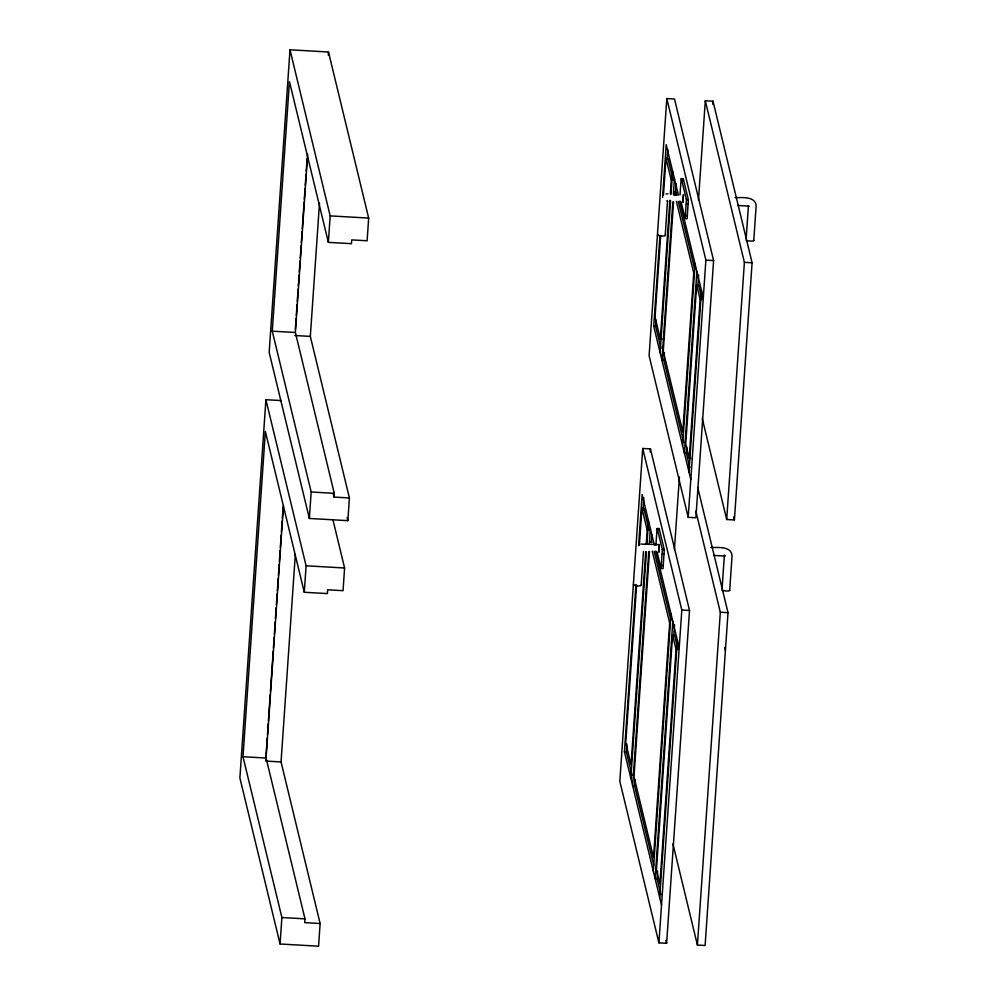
<?xml version="1.0" encoding="UTF-8"?>
<svg xmlns="http://www.w3.org/2000/svg" width="996" height="996" viewBox="0 0 996 996"><rect width="100%" height="100%" fill="white"/><g stroke="black" fill="none" stroke-linecap="round" stroke-linejoin="round"><path stroke-width="1.49" d="M655.891 545.248L657.061 528.702L659.153 528.515L664.295 549.792L663.025 568.629L661.045 568.455L657.024 551.846M679.982 194.88L681.152 178.807L683.231 178.62L688.373 199.885L687.103 218.734L685.124 218.56L681.102 201.939M658.854 549.668L659.34 544.588L641.001 544.102M724.329 555.083L724.926 556.291L724.739 555.544M661.07 568.529L662.365 549.68L657.236 528.403M685.124 218.56L686.443 199.773L681.314 178.508M281.308 400.579L265.92 399.707L239.887 777.913L280.063 943.996L318.571 946.2L320.127 923.504L281.046 761.94L295.314 554.511M309.358 518.455L311.175 491.987L272.269 331.17L289.45 81.56L328.356 242.364L351.451 243.684L351.713 239.899L367.113 240.783L368.669 218.087L328.493 52.004L289.998 49.8L269.169 352.36L309.358 518.455L347.853 520.659L349.409 497.963L310.329 336.399L319.492 203.159M280.063 943.996L281.893 917.528L242.987 756.723L265.372 431.467L304.278 592.271L327.373 593.591L327.634 589.806L343.035 590.69L344.591 567.994L332.901 519.675M265.646 761.068L267.239 737.849M267.451 734.749L268.198 723.918M268.41 720.818L270.227 694.498M270.439 691.411L273.203 651.16M273.414 648.06L274.161 637.228M274.373 634.128L275.232 621.741M275.444 618.653L276.191 607.809M276.402 604.721L277.149 593.877M277.361 590.79L278.208 578.402M278.432 575.302L279.166 564.471M279.39 561.37L280.125 550.539M280.349 547.439L281.196 535.051M281.407 531.964L282.154 521.12M282.366 518.032L283.113 507.188M295.351 329.327L296.098 318.483M296.31 315.383L297.057 304.539M297.269 301.439L298.128 289.039M298.339 285.939L299.086 275.095M299.298 271.995L300.045 261.151M300.257 258.051L301.116 245.663M301.327 242.563L302.074 231.719M302.286 228.619L304.091 202.288M304.315 199.188L305.062 188.344M305.274 185.244L306.021 174.4M306.233 171.3L307.079 158.899M320.127 923.504L304.726 922.632L304.988 918.847L266.081 758.043L283.462 505.582M349.409 497.963L334.009 497.079L334.27 493.306L295.376 332.49L307.639 154.193M328.282 55.104L328.493 52.004M304.278 592.271L306.096 565.803L265.92 399.707M328.356 242.364L330.174 215.895L289.998 49.8M642.731 448.474L619.823 781.3L658.916 942.851L666.61 943.299L689.518 610.473L650.425 448.91L642.731 448.474L681.812 610.038L658.916 942.851M666.81 98.567L649.106 355.746L688.199 517.31L695.893 517.758L713.597 260.579L674.504 99.015L666.81 98.567L705.89 260.13L688.199 517.31M661.518 905.04L624.442 751.781L635.946 584.453M638.623 545.721L642.134 494.601L654.335 545.036M690.801 479.487L653.725 326.227L659.912 236.239M662.589 197.445L666.212 144.694L678.413 195.129M636.593 585.349L625.762 742.692L631.066 764.592L645.719 551.697M639.357 545.235L641.897 508.209L643.827 508.321L648.77 528.752M660.672 235.417L655.057 317.151L660.348 339.051L662.278 339.15M663.436 195.316L665.988 158.302L667.905 158.414L672.848 178.857M632.049 775.374L626.36 751.893L626.895 744.137M642.993 510.201L643.852 497.813M660.971 348.363L655.642 326.339L656.078 320.139M667.183 158.775L667.818 149.462M641.138 585.374L643.466 551.46M650.214 452.01L650.425 448.91M665.216 235.467L667.482 201.603M646.242 543.99L647.201 530.109L641.897 508.209M660.348 339.051L669.897 200.246M670.32 194.083L671.279 180.201L665.988 158.302M630.829 778.2L646.392 552.008M646.927 544.264L648.533 521.02M660.111 352.659L670.582 200.594M671.005 194.394L672.611 171.125M648.757 551.809L632.659 785.757L634.577 785.856L653.774 865.188M649.292 544.065L650.351 528.577M672.835 201.939L661.942 360.203L663.871 360.315L683.779 442.635M673.371 194.183L674.429 178.67M649.479 551.435L633.979 776.668L653.525 857.456L669.661 622.961L652.293 551.162M673.57 201.528L663.274 351.127L682.808 431.903L693.751 273.066L676.371 201.254M673.993 195.365L674.205 192.278L676.122 192.39L676.857 195.378M634.577 785.856L635.012 779.669M651.322 542.621L651.857 534.877M663.871 360.315L664.407 352.559M675.4 192.738L676.035 183.438M675.911 195.477L676.122 192.39M674.404 549.742L679.421 476.984M698.482 199.922L705.305 100.77L713.012 101.206L752.092 262.77L734.401 519.949L726.694 519.514L702.217 418.345M653.289 871.064L670.993 613.885M682.584 445.523L695.071 263.977M672.823 621.429L655.119 878.609L657.049 878.721L660.908 894.694M696.901 271.535L684.401 453.068L686.331 453.18L689.842 467.697M672.586 635.05L656.451 869.533L659.925 883.875L676.06 649.392L672.586 635.05L674.516 635.149L677.641 648.06M701.719 298.165L698.594 285.254L696.665 285.142L685.734 443.992L689.207 458.334L691.137 458.446M657.049 878.721L657.584 870.977M673.782 635.485L674.529 624.641M686.331 453.18L686.754 446.967M697.86 285.603L698.607 274.747M712.8 104.306L713.012 101.206M689.207 458.334L700.138 299.485L696.665 285.142M659.688 897.483L677.392 640.303M688.971 471.942L701.47 290.409M697.698 487.355L728.014 612.677L705.106 945.49L697.412 945.055L720.32 612.241L695.843 511.073M722.088 588.449L724.316 556.079L713.559 555.407M726.694 519.514L744.398 262.334L705.305 100.77M746.166 238.542L748.407 206.06L737.65 205.5M729.682 590.429L732.035 556.266C732.11 545.796 717.319 547.626 710.945 547.526M753.76 240.522L756.113 206.371C756.188 195.888 741.41 197.731 735.023 197.631M682.87 180.674L683.231 178.62M658.866 529.735L659.153 528.515M748.407 206.035L749.004 206.396L748.382 205.736M667.133 200.682L667.594 201.503L667.432 200.557M666.05 193.934L667.905 193.797M671.279 180.201L673.209 180.313M686.431 199.648L688.348 199.748M686.344 204.18L688.273 204.292M685.572 215.522L687.489 215.634M330.174 215.895L368.669 218.087M705.89 260.13L713.597 260.579M744.398 262.334L752.092 262.77M700.138 299.485L702.068 299.597M653.725 326.227L655.642 326.339M272.269 331.17L295.376 332.49M294.928 335.515L310.329 336.399M311.175 491.987L334.27 493.306M647.201 530.109L649.131 530.208M650.127 542.185L652.044 542.297M662.34 549.543L664.27 549.655M662.265 554.087L664.195 554.199M661.481 565.429L663.411 565.541M306.096 565.803L344.591 567.994M681.812 610.038L689.518 610.473M720.32 612.241L728.014 612.677M676.06 649.392L677.977 649.504M624.442 751.781L626.36 751.893M242.987 756.723L266.081 758.043M267.177 761.156L281.046 761.94M281.893 917.528L304.988 918.847M659.34 544.588L658.929 552.282L658.817 551.336M679.87 201.117L703.288 297.953M678.301 201.366L694.586 268.683M674.205 192.278L674.927 195.266M733.666 516.936L734.401 519.949M724.677 647.475L725.412 650.5M655.791 551.025L679.21 647.861M654.223 551.274L670.868 620.085M672.935 843.886L697.412 945.055M665.876 940.274L666.61 943.299M347.118 517.634L347.853 520.659M333.286 494.066L334.009 497.079M665.042 235.268A3.86 0.747 3.9 0 1 660.547 235.928A3.86 0.747 3.9 0 1 658.518 234.558M753.586 240.322A3.86 0.747 3.9 0 1 750.598 241.082A3.86 0.747 3.9 0 1 746.066 240.086M729.508 590.23A3.86 0.747 3.9 0 1 726.52 590.989A3.86 0.747 3.9 0 1 721.976 589.993M640.963 585.175A3.86 0.747 3.9 0 1 636.967 585.872A3.86 0.747 3.9 0 1 633.854 584.59M682.907 200.669L683.019 202.375L683.418 194.681L682.907 200.669"/></g></svg>
